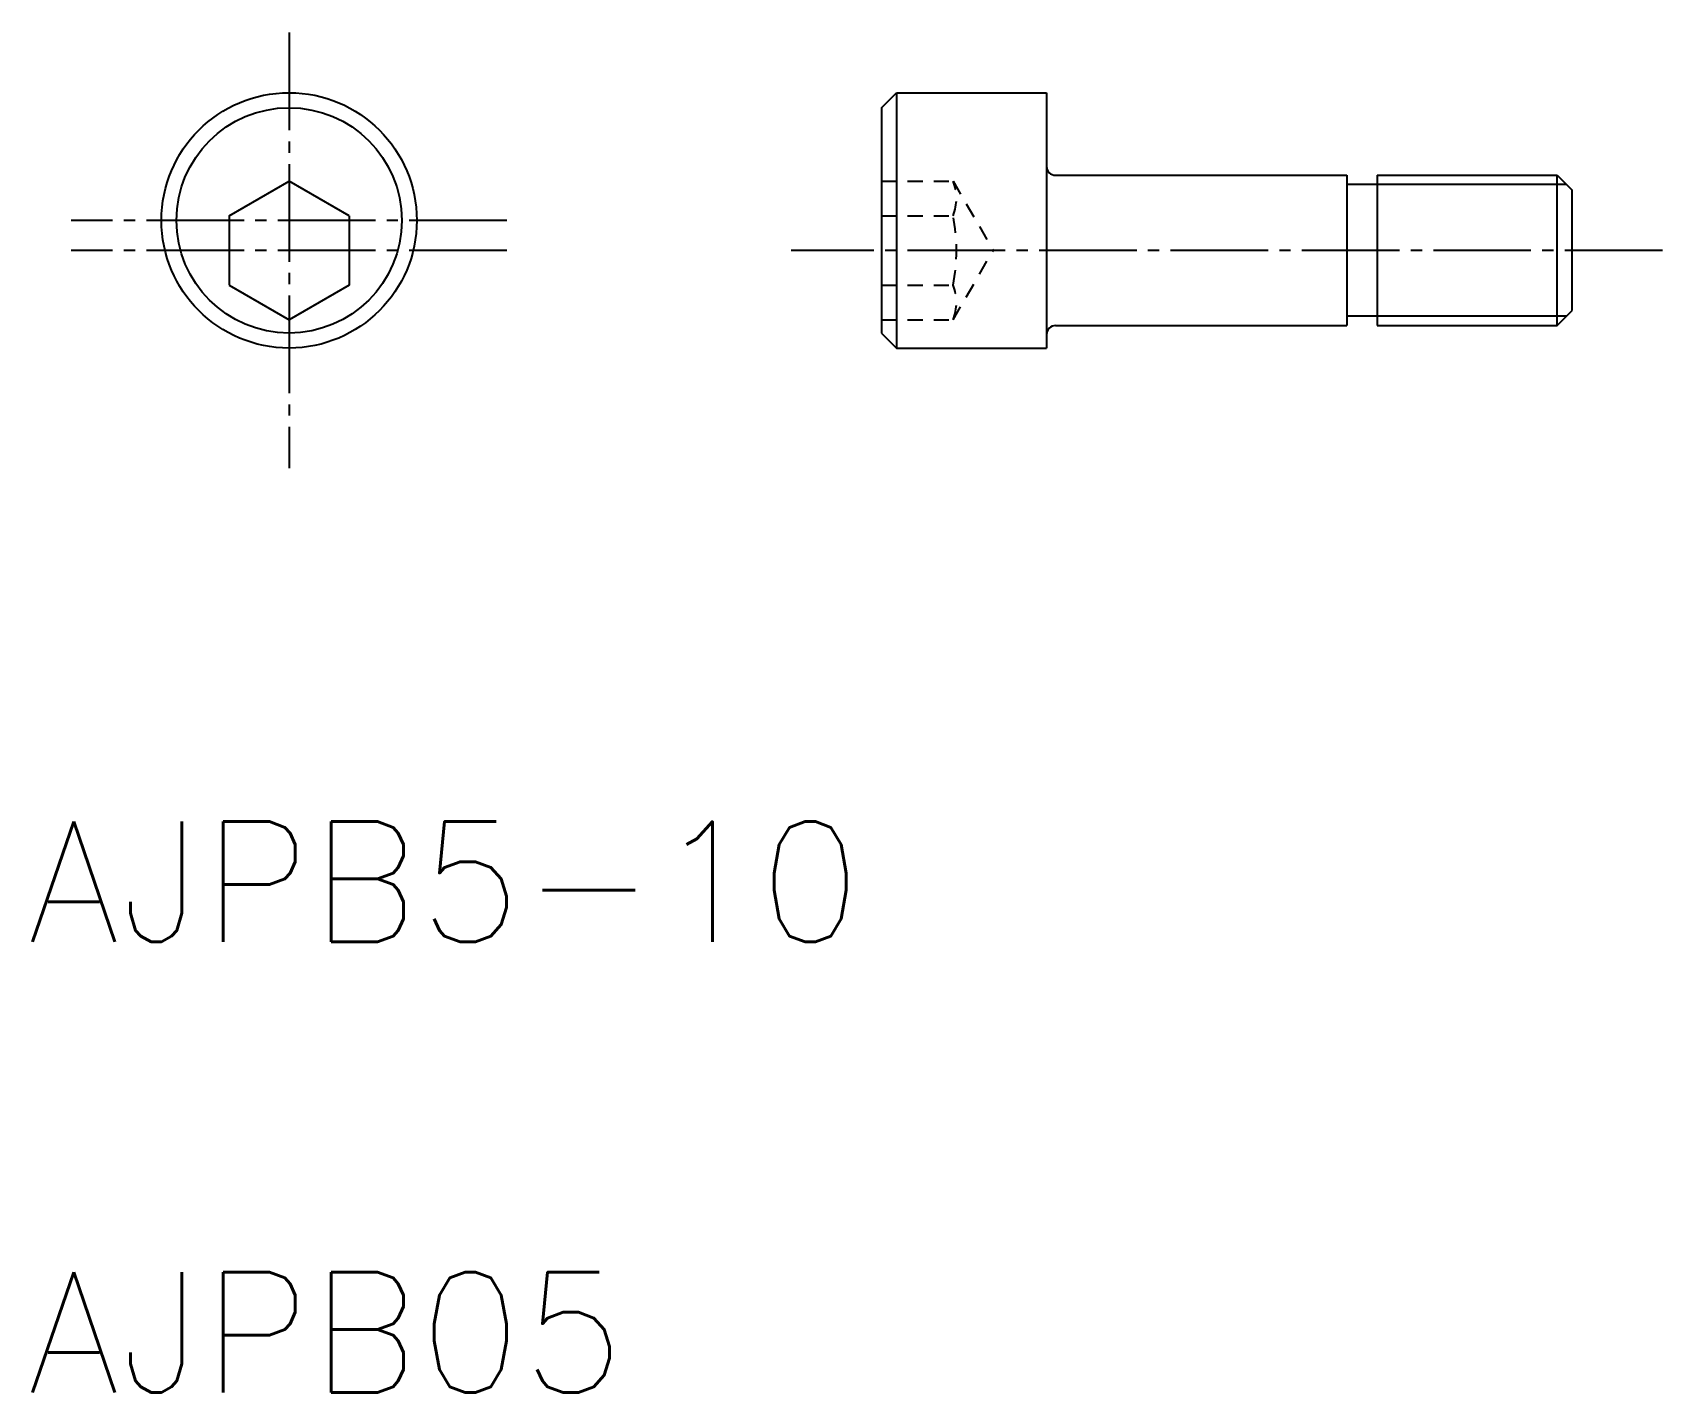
# Model space of a CAD drawing. Extents: x 112.4 to 166.6, y 46.8 to 92.
import ezdxf

# ---------------------------------------------------------------- set-up
doc = ezdxf.new("R2010")
doc.units = 0
doc.header["$LTSCALE"] = 0.25
doc.linetypes.add('CENTER', pattern=[17.5, 13, -1.5, 1.5, -1.5])
doc.linetypes.add('DASHED', pattern=[3.5, 2, -1.5])
doc.layers.get('0').update_dxf_attribs({"linetype": 'CONTINUOUS'})
doc.layers.add('CENTER', color=1, linetype='CENTER')
doc.styles.get("Standard").update_dxf_attribs({"font": 'txt.shx'})

msp = doc.modelspace()

# ---------------------------------------------------------------- linework, layer by layer
at = {"color": 7, "linetype": 'CONTINUOUS'}
for p, q in [((140.627, 89.546), (141.127, 90.046)), ((140.627, 89.546), (140.627, 82.046)), ((141.127, 90.046), (146.127, 90.046)), ((141.127, 90.046), (141.127, 81.546)), ((146.127, 90.046), (146.127, 88.596)), ((146.127, 88.596), (146.127, 82.996)), ((118.911, 85.951), (120.911, 87.106)), ((122.911, 85.951), (120.911, 87.106)), ((146.427, 87.296), (156.127, 87.296)), ((156.127, 87.296), (156.127, 82.296)), ((157.127, 86.99), (156.127, 86.99)), ((157.127, 87.296), (163.127, 87.296)), ((157.127, 87.296), (157.127, 82.296)), ((163.127, 87.296), (163.627, 86.796)), ((163.127, 82.296), (163.127, 87.296)), ((163.627, 82.796), (163.627, 86.796)), ((118.911, 85.951), (118.911, 83.642)), ((122.911, 85.951), (122.911, 83.642)), ((118.911, 83.642), (120.911, 82.487)), ((122.911, 83.642), (120.911, 82.487)), ((146.127, 82.996), (146.127, 81.546)), ((157.127, 82.603), (156.127, 82.603)), ((163.127, 82.296), (163.627, 82.796)), ((140.627, 82.046), (141.127, 81.546)), ((146.427, 82.296), (156.127, 82.296)), ((157.127, 82.296), (163.127, 82.296)), ((141.127, 81.546), (146.127, 81.546))]:
    msp.add_line(p, q, dxfattribs=at)
at = {"color": 3, "linetype": 'DASHED'}
for p, q in [((140.627, 87.106), (143.015, 87.106)), ((143.015, 87.106), (144.348, 84.796)), ((140.627, 85.951), (143.015, 85.951)), ((143.015, 82.487), (144.348, 84.796)), ((140.627, 83.642), (143.015, 83.642)), ((140.627, 82.487), (143.015, 82.487))]:
    msp.add_line(p, q, dxfattribs=at)
at = {"color": 3}
for p, q in [((163.434, 86.99), (157.127, 86.99)), ((163.434, 82.603), (157.127, 82.603))]:
    msp.add_line(p, q, dxfattribs=at)
at = {"color": 7, "linetype": 'CONTINUOUS'}
for radius in [4.25, 3.75]:
    msp.add_circle((120.911, 85.796), radius, dxfattribs=at)
for centre, start, end in [((146.427, 87.596), 180, 270), ((146.427, 81.996), 90, 180)]:
    msp.add_arc(centre, 0.3, start, end, dxfattribs=at)
at = {"color": 3, "linetype": 'DASHED'}
for centre, radius, start, end in [((141.585, 86.529), 1.542, 338.0126, 21.9874), ((137.127, 84.796), 6, 348.9042, 11.0958), ((141.585, 83.064), 1.542, 338.0126, 21.9874)]:
    msp.add_arc(centre, radius, start, end, dxfattribs=at)
at = {"layer": 'CENTER', "color": 1, "linetype": 'CENTER'}
for p, q in [((120.911, 92.046), (120.911, 77.546)), ((128.161, 85.796), (113.661, 85.796)), ((128.161, 84.796), (113.661, 84.796)), ((166.627, 84.796), (137.627, 84.796))]:
    msp.add_line(p, q, dxfattribs=at)

# ---------------------------------------------------------------- texts
for s, p in [('AJPB5-10', (112.201, 61.782)), ('AJPB05', (112.201, 46.782))]:
    msp.add_text(s, height=4).set_placement(p)

doc.saveas('drawing.dxf')
